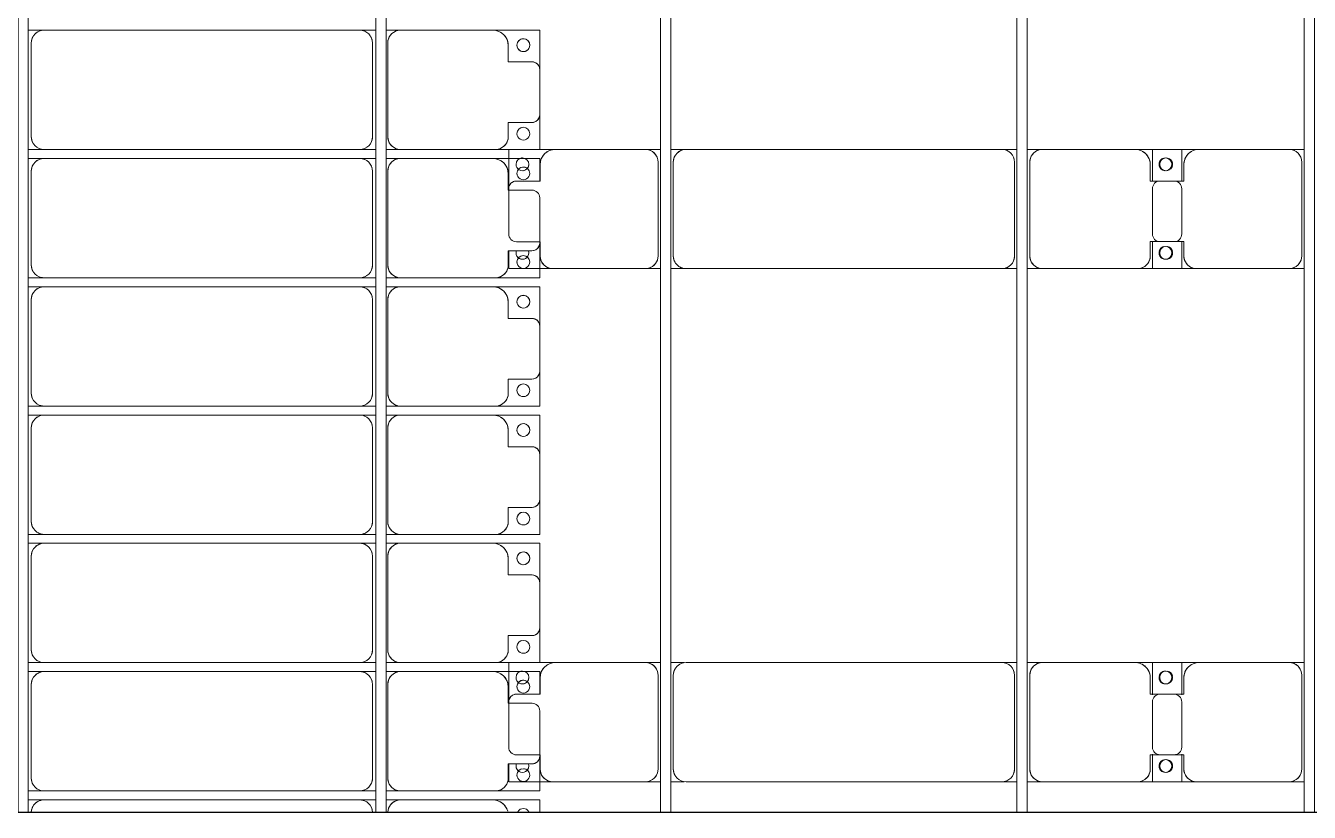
# Model space of a CAD drawing. Header units: millimetres. Extents: x -248177 to 167033, y 156986 to 268923.
# Drawn here: x -168828 to -163822, y 174400 to 177465 of the extents above; entities that cross this region are included whole.
import ezdxf

# ---------------------------------------------------------------- set-up
doc = ezdxf.new("R2010")
doc.units = ezdxf.units.MM
for name, color, linetype, lineweight in [('A-DETL-MBND', 5, 'Continuous', 9), ('A-GENM', 13, 'Continuous', 9), ('S-BEAM', 12, 'Continuous', 9)]:
    doc.layers.add(name, color=color, linetype=linetype, lineweight=lineweight)

# ---------------------------------------------------------------- blocks, each defined once
blk = doc.blocks.new('Dải phao đi lại kèm đỡ invester - DẢI PHAO ĐI LẠI-18009-BỐ TRÍ KHUNG KẾT CẤU BÈ PIN 02')
at = {"layer": 'A-DETL-MBND', "color": 8}
for p, q in [((56758.4, 1312.2), (56911.8, 1312.2)), ((56758.4, 1129.7), (56758.4, 1312.2)), ((56758.4, 1312.2), (56758.4, 1129.7)), ((56911.8, 1312.2), (56758.4, 1312.2)), ((57088.2, 1312.2), (56911.8, 1312.2)), ((57088.2, 1312.2), (57223.4, 1312.2)), ((57223.4, 1312.2), (57088.2, 1312.2)), ((57223.4, 1312.2), (57223.4, 1139.7)), ((57223.4, 1225), (57223.4, 1312.2)), ((57258.4, 1312.2), (57346.8, 1312.2)), ((57258.4, 1129.7), (57258.4, 1312.2)), ((57258.4, 1303), (57258.4, 1270.2)), ((57588.2, 1312.2), (57411.8, 1312.2)), ((57588.2, 1312.2), (57723.4, 1312.2)), ((57723.4, 1312.2), (57686.7, 1312.2)), ((57723.4, 1312.2), (57723.4, 1139.7)), ((57723.4, 1139.7), (57723.4, 1312.2)), ((57758.4, 1312.2), (57911.8, 1312.2)), ((57758.4, 1129.7), (57758.4, 1312.2)), ((57758.4, 1312.2), (57758.4, 1129.7)), ((57911.8, 1312.2), (57758.4, 1312.2)), ((58088.2, 1312.2), (57911.8, 1312.2)), ((58088.2, 1312.2), (58223.4, 1312.2)), ((58223.4, 1312.2), (58088.2, 1312.2)), ((58223.4, 1312.2), (58223.4, 1139.7)), ((58223.4, 1139.7), (58223.4, 1312.2)), ((58258.4, 1312.2), (58411.8, 1312.2)), ((58258.4, 1129.7), (58258.4, 1312.2)), ((58258.4, 1312.2), (58258.4, 1129.7)), ((58411.8, 1312.2), (58258.4, 1312.2)), ((58588.2, 1312.2), (58411.8, 1312.2)), ((58588.2, 1312.2), (58723.4, 1312.2)), ((58723.4, 1312.2), (58588.2, 1312.2)), ((58723.4, 1312.2), (58723.4, 1139.7)), ((58723.4, 1139.7), (58723.4, 1312.2)), ((58758.4, 1312.2), (58911.8, 1312.2)), ((58758.4, 1129.7), (58758.4, 1312.2)), ((58758.4, 1312.2), (58758.4, 1129.7)), ((58911.8, 1312.2), (58758.4, 1312.2)), ((59088.2, 1312.2), (58911.8, 1312.2)), ((59088.2, 1312.2), (59223.4, 1312.2)), ((59223.4, 1312.2), (59088.2, 1312.2)), ((59223.4, 1312.2), (59223.4, 1139.7)), ((59223.4, 1225), (59223.4, 1312.2)), ((59258.4, 1312.2), (59346.8, 1312.2)), ((59258.4, 1129.7), (59258.4, 1312.2)), ((59258.4, 1303), (59258.4, 1270.2)), ((59588.2, 1312.2), (59411.8, 1312.2)), ((59588.2, 1312.2), (59723.4, 1312.2)), ((59723.4, 1312.2), (59686.7, 1312.2)), ((59723.4, 1312.2), (59723.4, 1139.7)), ((59723.4, 1139.7), (59723.4, 1312.2)), ((59758.4, 1312.2), (59806.3, 1312.2)), ((59758.4, 1129.7), (59758.4, 1312.2)), ((59758.4, 1312.2), (59758.4, 1129.7)), ((59806.3, 1312.2), (59758.4, 1312.2)), ((56881.8, 1282.2), (56881.8, 1189.7)), ((57118.2, 1189.7), (57118.2, 1282.2)), ((57258.4, 1261.3), (57258.4, 1208.6)), ((57381.8, 1282.2), (57381.8, 1189.7)), ((57618.2, 1189.7), (57618.2, 1282.2)), ((57881.8, 1282.2), (57881.8, 1189.7)), ((58118.2, 1189.7), (58118.2, 1282.2)), ((58381.8, 1282.2), (58381.8, 1189.7)), ((58618.2, 1189.7), (58618.2, 1282.2)), ((58881.8, 1282.2), (58881.8, 1189.7)), ((59118.2, 1189.7), (59118.2, 1282.2)), ((59258.4, 1261.3), (59258.4, 1208.6)), ((59381.8, 1282.2), (59381.8, 1189.7)), ((59618.2, 1189.7), (59618.2, 1282.2)), ((56881.8, 1189.7), (56818.4, 1189.7)), ((57173.4, 1189.7), (57118.2, 1189.7)), ((57223.4, 1139.7), (57223.4, 1192.1)), ((57258.4, 1193.7), (57258.4, 1129.7)), ((57381.8, 1189.7), (57318.4, 1189.7)), ((57673.4, 1189.7), (57618.2, 1189.7)), ((57881.8, 1189.7), (57818.4, 1189.7)), ((58173.4, 1189.7), (58118.2, 1189.7)), ((58381.8, 1189.7), (58318.4, 1189.7)), ((58673.4, 1189.7), (58618.2, 1189.7)), ((58881.8, 1189.7), (58818.4, 1189.7)), ((59173.4, 1189.7), (59118.2, 1189.7)), ((59223.4, 1139.7), (59223.4, 1192.1)), ((59258.4, 1193.7), (59258.4, 1129.7)), ((59381.8, 1189.7), (59318.4, 1189.7)), ((59673.4, 1189.7), (59618.2, 1189.7)), ((56758.4, 1129.7), (56758.4, 769.7)), ((57223.4, 769.7), (57223.4, 1139.7)), ((57258.4, 1129.7), (57258.4, 769.7)), ((57723.4, 769.7), (57723.4, 1139.7)), ((57758.4, 1129.7), (57758.4, 769.7)), ((58223.4, 769.7), (58223.4, 1139.7)), ((58258.4, 1129.7), (58258.4, 769.7)), ((58723.4, 769.7), (58723.4, 1139.7)), ((58758.4, 1129.7), (58758.4, 769.7)), ((59223.4, 769.7), (59223.4, 1139.7)), ((59258.4, 1129.7), (59258.4, 769.7)), ((59723.4, 769.7), (59723.4, 1139.7)), ((59758.4, 1129.7), (59758.4, 769.7)), ((56758.4, 713.2), (56758.4, 769.7)), ((56758.4, 713.2), (56758.4, 769.7)), ((57223.4, 769.7), (57223.4, 713.2)), ((57223.4, 769.7), (57223.4, 713.2)), ((57258.4, 713.2), (57258.4, 769.7)), ((57258.4, 713.2), (57258.4, 769.7)), ((57723.4, 769.7), (57723.4, 713.2)), ((57723.4, 769.7), (57723.4, 713.2)), ((57758.4, 713.2), (57758.4, 769.7)), ((57758.4, 713.2), (57758.4, 769.7)), ((58223.4, 769.7), (58223.4, 713.2)), ((58223.4, 769.7), (58223.4, 713.2)), ((58258.4, 713.2), (58258.4, 769.7)), ((58258.4, 713.2), (58258.4, 769.7)), ((58723.4, 769.7), (58723.4, 713.2)), ((58723.4, 769.7), (58723.4, 713.2)), ((58758.4, 713.2), (58758.4, 769.7)), ((58758.4, 713.2), (58758.4, 769.7)), ((59223.4, 769.7), (59223.4, 713.2)), ((59223.4, 769.7), (59223.4, 713.2)), ((59258.4, 713.2), (59258.4, 769.7)), ((59258.4, 713.2), (59258.4, 769.7)), ((59723.4, 769.7), (59723.4, 713.2)), ((59723.4, 769.7), (59723.4, 713.2)), ((59758.4, 713.2), (59758.4, 769.7)), ((59758.4, 713.2), (59758.4, 769.7)), ((56808.4, 719.7), (57173.4, 719.7)), ((57308.4, 719.7), (57673.4, 719.7)), ((57808.4, 719.7), (58173.4, 719.7)), ((58308.4, 719.7), (58673.4, 719.7)), ((58808.4, 719.7), (59173.4, 719.7)), ((59308.4, 719.7), (59673.4, 719.7)), ((56758.4, 610.3), (56758.4, 673.2)), ((56758.4, 610.3), (56758.4, 673.2)), ((57173.4, 660.3), (56808.4, 660.3)), ((57223.4, 673.2), (57223.4, 610.3)), ((57223.4, 673.2), (57223.4, 610.3)), ((57258.4, 610.3), (57258.4, 673.2)), ((57258.4, 610.3), (57258.4, 673.2)), ((57673.4, 660.3), (57308.4, 660.3)), ((57723.4, 673.2), (57723.4, 610.3)), ((57723.4, 673.2), (57723.4, 610.3)), ((57758.4, 610.3), (57758.4, 673.2)), ((57758.4, 610.3), (57758.4, 673.2)), ((58173.4, 660.3), (57808.4, 660.3)), ((58223.4, 673.2), (58223.4, 610.3)), ((58223.4, 673.2), (58223.4, 610.3)), ((58258.4, 610.3), (58258.4, 673.2)), ((58258.4, 610.3), (58258.4, 673.2)), ((58673.4, 660.3), (58308.4, 660.3)), ((58723.4, 673.2), (58723.4, 610.3)), ((58723.4, 673.2), (58723.4, 610.3)), ((58758.4, 610.3), (58758.4, 673.2)), ((58758.4, 610.3), (58758.4, 673.2)), ((59173.4, 660.3), (58808.4, 660.3)), ((59223.4, 673.2), (59223.4, 610.3)), ((59223.4, 673.2), (59223.4, 610.3)), ((59258.4, 610.3), (59258.4, 673.2)), ((59258.4, 610.3), (59258.4, 673.2)), ((59673.4, 660.3), (59308.4, 660.3)), ((59723.4, 673.2), (59723.4, 610.3)), ((59723.4, 673.2), (59723.4, 610.3)), ((59758.4, 610.3), (59758.4, 673.2)), ((59758.4, 610.3), (59758.4, 673.2)), ((56758.4, 610.3), (56758.4, -620.3)), ((57223.4, -620.3), (57223.4, 610.3)), ((57258.4, 610.3), (57258.4, -620.3)), ((57723.4, -620.3), (57723.4, 610.3)), ((57758.4, 610.3), (57758.4, -620.3)), ((58223.4, -620.3), (58223.4, 610.3)), ((58258.4, 610.3), (58258.4, -620.3)), ((58723.4, -620.3), (58723.4, 610.3)), ((58758.4, 610.3), (58758.4, -620.3)), ((59223.4, -620.3), (59223.4, 610.3)), ((59258.4, 610.3), (59258.4, -620.3)), ((59723.4, -620.3), (59723.4, 610.3)), ((59758.4, 610.3), (59758.4, -620.3)), ((56758.4, -681.8), (56758.4, -620.3)), ((56758.4, -681.8), (56758.4, -620.3)), ((57223.4, -620.3), (57223.4, -681.8)), ((57223.4, -620.3), (57223.4, -681.8)), ((57258.4, -681.8), (57258.4, -620.3)), ((57258.4, -681.8), (57258.4, -620.3)), ((57723.4, -620.3), (57723.4, -681.8)), ((57723.4, -620.3), (57723.4, -681.8)), ((57758.4, -681.8), (57758.4, -620.3)), ((57758.4, -681.8), (57758.4, -620.3)), ((58223.4, -620.3), (58223.4, -681.8)), ((58223.4, -620.3), (58223.4, -681.8)), ((58258.4, -681.8), (58258.4, -620.3)), ((58258.4, -681.8), (58258.4, -620.3)), ((58723.4, -620.3), (58723.4, -681.8)), ((58723.4, -620.3), (58723.4, -681.8)), ((58758.4, -681.8), (58758.4, -620.3)), ((58758.4, -681.8), (58758.4, -620.3)), ((59223.4, -620.3), (59223.4, -681.8)), ((59223.4, -620.3), (59223.4, -681.8)), ((59258.4, -681.8), (59258.4, -620.3)), ((59258.4, -681.8), (59258.4, -620.3)), ((59723.4, -620.3), (59723.4, -681.8)), ((59723.4, -620.3), (59723.4, -681.8)), ((59758.4, -681.8), (59758.4, -620.3)), ((59758.4, -681.8), (59758.4, -620.3)), ((56808.4, -670.3), (57173.4, -670.3)), ((57308.4, -670.3), (57673.4, -670.3)), ((57808.4, -670.3), (58173.4, -670.3)), ((58308.4, -670.3), (58673.4, -670.3)), ((58808.4, -670.3), (59173.4, -670.3)), ((59308.4, -670.3), (59673.4, -670.3))]:
    blk.add_line(p, q, dxfattribs=at)
for centre, radius, start, end in [((56911.8, 1282.2), 30, 90, 180), ((56911.8, 1282.2), 30, 105, 165), ((56911.8, 1282.2), 30, 135, 165), ((56911.8, 1282.2), 30, 135, 165), ((57088.2, 1282.2), 30, 360, 90), ((57088.2, 1282.2), 30, 60, 75), ((57088.2, 1282.2), 30, 15, 75), ((57088.2, 1282.2), 30, 60, 75), ((57411.8, 1282.2), 30, 90, 180), ((57588.2, 1282.2), 30, 360, 90), ((57588.2, 1282.2), 30, 15, 75), ((57911.8, 1282.2), 30, 90, 180), ((57911.8, 1282.2), 30, 105, 165), ((57911.8, 1282.2), 30, 135, 165), ((57911.8, 1282.2), 30, 135, 165), ((58088.2, 1282.2), 30, 360, 90), ((58088.2, 1282.2), 30, 60, 75), ((58088.2, 1282.2), 30, 15, 75), ((58088.2, 1282.2), 30, 60, 75), ((58411.8, 1282.2), 30, 90, 180), ((58411.8, 1282.2), 30, 105, 165), ((58411.8, 1282.2), 30, 135, 165), ((58411.8, 1282.2), 30, 135, 165), ((58588.2, 1282.2), 30, 0, 90), ((58588.2, 1282.2), 30, 60, 75), ((58588.2, 1282.2), 30, 15, 75), ((58588.2, 1282.2), 30, 60, 75), ((58911.8, 1282.2), 30, 90, 180), ((58911.8, 1282.2), 30, 105, 165), ((58911.8, 1282.2), 30, 135, 165), ((58911.8, 1282.2), 30, 135, 165), ((59088.2, 1282.2), 30, 360, 90), ((59088.2, 1282.2), 30, 60, 75), ((59088.2, 1282.2), 30, 15, 75), ((59088.2, 1282.2), 30, 60, 75), ((59411.8, 1282.2), 30, 90, 180), ((59588.2, 1282.2), 30, 360, 90), ((59588.2, 1282.2), 30, 15, 75), ((56816.8, 1248.6), 25, 90, 270), ((56816.8, 1248.6), 25, 90, 255), ((56816.8, 1248.6), 25, 270, 90), ((56816.8, 1248.6), 25, 300, 90), ((57088.2, 1282.2), 30, 15, 30), ((57088.2, 1282.2), 30, 15, 30), ((57161.8, 1248.6), 25, 90, 270), ((57161.8, 1248.6), 25, 90, 180), ((57161.8, 1248.6), 25, 270, 90), ((57161.8, 1248.6), 25, 270, 90), ((57316.8, 1248.6), 25, 90, 270), ((57316.8, 1248.6), 25, 149.5108, 255), ((57316.8, 1248.6), 25, 270, 90), ((57661.8, 1248.6), 25, 90, 270), ((57661.8, 1248.6), 25, 135, 180), ((57661.8, 1248.6), 25, 270, 90), ((57816.8, 1248.6), 25, 90, 270), ((57816.8, 1248.6), 25, 90, 255), ((57816.8, 1248.6), 25, 270, 90), ((57816.8, 1248.6), 25, 300, 90), ((58088.2, 1282.2), 30, 15, 30), ((58088.2, 1282.2), 30, 15, 30), ((58161.8, 1248.6), 25, 90, 270), ((58161.8, 1248.6), 25, 90, 180), ((58161.8, 1248.6), 25, 270, 90), ((58161.8, 1248.6), 25, 270, 90), ((58316.8, 1248.6), 25, 90, 270), ((58316.8, 1248.6), 25, 90, 255), ((58316.8, 1248.6), 25, 270, 90), ((58316.8, 1248.6), 25, 300, 90), ((58588.2, 1282.2), 30, 15, 30), ((58588.2, 1282.2), 30, 15, 30), ((58661.8, 1248.6), 25, 90, 270), ((58661.8, 1248.6), 25, 90, 180), ((58661.8, 1248.6), 25, 270, 90), ((58661.8, 1248.6), 25, 270, 90), ((58816.8, 1248.6), 25, 90, 270), ((58816.8, 1248.6), 25, 90, 255), ((58816.8, 1248.6), 25, 270, 90), ((58816.8, 1248.6), 25, 300, 90), ((59088.2, 1282.2), 30, 15, 30), ((59088.2, 1282.2), 30, 15, 30), ((59161.8, 1248.6), 25, 90, 270), ((59161.8, 1248.6), 25, 90, 180), ((59161.8, 1248.6), 25, 270, 90), ((59161.8, 1248.6), 25, 270, 90), ((59316.8, 1248.6), 25, 90, 270), ((59316.8, 1248.6), 25, 149.5875, 255), ((59316.8, 1248.6), 25, 270, 90), ((59661.8, 1248.6), 25, 90, 270), ((59661.8, 1248.6), 25, 135, 180), ((59661.8, 1248.6), 25, 270, 90), ((59816.8, 1248.6), 25, 120, 240), ((59816.8, 1248.6), 25, 120, 240), ((56816.8, 1248.6), 25, 270, 285), ((57161.8, 1248.6), 25, 195, 255), ((57316.8, 1248.6), 25, 270, 285), ((57316.8, 1248.6), 25, 300, 315), ((57661.8, 1248.6), 25, 195, 255), ((57661.8, 1248.6), 25, 270, 285), ((57816.8, 1248.6), 25, 270, 285), ((58161.8, 1248.6), 25, 195, 255), ((58316.8, 1248.6), 25, 270, 285), ((58661.8, 1248.6), 25, 195, 255), ((58816.8, 1248.6), 25, 270, 285), ((59161.8, 1248.6), 25, 195, 255), ((59316.8, 1248.6), 25, 270, 285), ((59316.8, 1248.6), 25, 300, 315), ((59661.8, 1248.6), 25, 195, 255), ((59661.8, 1248.6), 25, 270, 285), ((56818.4, 1129.7), 60, 90, 180), ((56818.4, 1129.7), 60, 90, 150), ((57173.4, 1139.7), 50, 0, 90), ((57173.4, 1139.7), 50, 15, 90), ((57318.4, 1129.7), 60, 90, 180), ((57318.4, 1129.7), 60, 90, 150), ((57673.4, 1139.7), 50, 360, 90), ((57673.4, 1139.7), 50, 15, 90), ((57818.4, 1129.7), 60, 90, 180), ((57818.4, 1129.7), 60, 90, 150), ((58173.4, 1139.7), 50, 0, 90), ((58173.4, 1139.7), 50, 15, 90), ((58318.4, 1129.7), 60, 90, 180), ((58318.4, 1129.7), 60, 90, 150), ((58673.4, 1139.7), 50, 0, 90), ((58673.4, 1139.7), 50, 15, 90), ((58818.4, 1129.7), 60, 90, 180), ((58818.4, 1129.7), 60, 90, 150), ((59173.4, 1139.7), 50, 0, 90), ((59173.4, 1139.7), 50, 15, 90), ((59318.4, 1129.7), 60, 90, 180), ((59318.4, 1129.7), 60, 90, 150), ((59673.4, 1139.7), 50, 0, 90), ((59673.4, 1139.7), 50, 15, 90), ((59818.4, 1129.7), 60, 105, 180), ((59818.4, 1129.7), 60, 105, 150), ((56808.4, 769.7), 50, 180, 270), ((56808.4, 769.7), 50, 195, 270), ((57173.4, 769.7), 50, 270, 360), ((57173.4, 769.7), 50, 270, 345), ((57308.4, 769.7), 50, 180, 270), ((57308.4, 769.7), 50, 195, 270), ((57673.4, 769.7), 50, 270, 360), ((57673.4, 769.7), 50, 270, 345), ((57808.4, 769.7), 50, 180, 270), ((57808.4, 769.7), 50, 195, 270), ((58173.4, 769.7), 50, 270, 360), ((58173.4, 769.7), 50, 270, 345), ((58308.4, 769.7), 50, 180, 270), ((58308.4, 769.7), 50, 195, 270), ((58673.4, 769.7), 50, 270, 0), ((58673.4, 769.7), 50, 270, 345), ((58808.4, 769.7), 50, 180, 270), ((58808.4, 769.7), 50, 195, 270), ((59173.4, 769.7), 50, 270, 0), ((59173.4, 769.7), 50, 270, 345), ((59308.4, 769.7), 50, 180, 270), ((59308.4, 769.7), 50, 195, 270), ((59673.4, 769.7), 50, 270, 360), ((59673.4, 769.7), 50, 270, 345), ((59808.4, 769.7), 50, 180, 267.5095), ((59808.4, 769.7), 50, 195, 267.5095), ((56808.4, 610.3), 50, 90, 180), ((56808.4, 610.3), 50, 105, 120), ((57173.4, 610.3), 50, 360, 90), ((57173.4, 610.3), 50, 60, 90), ((57308.4, 610.3), 50, 90, 180), ((57308.4, 610.3), 50, 105, 120), ((57673.4, 610.3), 50, 360, 90), ((57673.4, 610.3), 50, 60, 90), ((57808.4, 610.3), 50, 90, 180), ((57808.4, 610.3), 50, 105, 120), ((58173.4, 610.3), 50, 360, 90), ((58173.4, 610.3), 50, 60, 90), ((58308.4, 610.3), 50, 90, 180), ((58308.4, 610.3), 50, 105, 120), ((58673.4, 610.3), 50, 360, 90), ((58673.4, 610.3), 50, 60, 90), ((58808.4, 610.3), 50, 90, 180), ((58808.4, 610.3), 50, 105, 120), ((59173.4, 610.3), 50, 360, 90), ((59173.4, 610.3), 50, 60, 90), ((59308.4, 610.3), 50, 90, 180), ((59308.4, 610.3), 50, 105, 120), ((59673.4, 610.3), 50, 0, 90), ((59673.4, 610.3), 50, 60, 90), ((59808.4, 610.3), 50, 92.4905, 180), ((59808.4, 610.3), 50, 105, 120), ((56808.4, 610.3), 50, 150, 180), ((57173.4, 610.3), 50, 15, 30), ((57308.4, 610.3), 50, 150, 180), ((57673.4, 610.3), 50, 15, 30), ((57808.4, 610.3), 50, 150, 180), ((58173.4, 610.3), 50, 15, 30), ((58308.4, 610.3), 50, 150, 180), ((58673.4, 610.3), 50, 15, 30), ((58808.4, 610.3), 50, 150, 180), ((59173.4, 610.3), 50, 15, 30), ((59308.4, 610.3), 50, 150, 180), ((59673.4, 610.3), 50, 15, 30), ((59808.4, 610.3), 50, 150, 180), ((56808.4, -620.3), 50, 180, 270), ((56808.4, -620.3), 50, 195, 225), ((57173.4, -620.3), 50, 270, 0), ((57173.4, -620.3), 50, 330, 0), ((57308.4, -620.3), 50, 180, 270), ((57308.4, -620.3), 50, 195, 225), ((57673.4, -620.3), 50, 270, 0), ((57673.4, -620.3), 50, 330, 0), ((57808.4, -620.3), 50, 180, 270), ((57808.4, -620.3), 50, 195, 225), ((58173.4, -620.3), 50, 270, 0), ((58173.4, -620.3), 50, 330, 0), ((58308.4, -620.3), 50, 180, 270), ((58308.4, -620.3), 50, 195, 225), ((58673.4, -620.3), 50, 270, 0), ((58673.4, -620.3), 50, 330, 0), ((58808.4, -620.3), 50, 180, 270), ((58808.4, -620.3), 50, 195, 225), ((59173.4, -620.3), 50, 270, 0), ((59173.4, -620.3), 50, 330, 0), ((59308.4, -620.3), 50, 180, 270), ((59308.4, -620.3), 50, 195, 225), ((59673.4, -620.3), 50, 270, 0), ((59673.4, -620.3), 50, 330, 0), ((59808.4, -620.3), 50, 180, 267.5095), ((59808.4, -620.3), 50, 195, 225), ((56808.4, -620.3), 50, 240, 270), ((57173.4, -620.3), 50, 270, 300), ((57308.4, -620.3), 50, 240, 270), ((57673.4, -620.3), 50, 270, 300), ((57808.4, -620.3), 50, 240, 270), ((58173.4, -620.3), 50, 270, 300), ((58308.4, -620.3), 50, 240, 270), ((58673.4, -620.3), 50, 270, 300), ((58808.4, -620.3), 50, 240, 270), ((59173.4, -620.3), 50, 270, 300), ((59308.4, -620.3), 50, 240, 270), ((59673.4, -620.3), 50, 270, 300), ((59808.4, -620.3), 50, 240, 267.5095)]:
    blk.add_arc(centre, radius, start, end, dxfattribs=at)
blk = doc.blocks.new('Dầm C52 - Dầm C52-24593-BỐ TRÍ KHUNG KẾT CẤU BÈ PIN 02')
at = {"layer": 'S-BEAM', "color": 1}
for p, q in [((-38198.2, 20), (-32238.2, 20)), ((-32238.2, -20), (-38198.2, -20))]:
    blk.add_line(p, q, dxfattribs=at)
blk = doc.blocks.new('Dai phao do pin - DẢI PHAO ĐỠ PIN-V139-BỐ TRÍ KHUNG KẾT CẤU BÈ PIN 02')
at = {"layer": 'A-DETL-MBND', "color": 8}
for p, q in [((-1312.2, 241.6), (-1129.7, 241.6)), ((-1312.2, 88.2), (-1312.2, 241.6)), ((-1312.2, 241.6), (-1312.2, 204.7)), ((-1230, 241.6), (-1312.2, 241.6)), ((-1129.7, 241.6), (-1192.1, 241.6)), ((-779.7, 241.6), (-1129.7, 241.6)), ((-779.7, 241.6), (-720.3, 241.6)), ((-779.7, 241.6), (-720.3, 241.6)), ((-680.3, 241.6), (-627.7, 241.6)), ((-680.3, 241.6), (-627.7, 241.6)), ((610.3, 241.6), (-620.3, 241.6)), ((610.3, 241.6), (669.7, 241.6)), ((610.3, 241.6), (669.7, 241.6)), ((709.7, 241.6), (769.7, 241.6)), ((709.7, 241.6), (769.7, 241.6)), ((1129.7, 241.6), (769.7, 241.6)), ((1129.7, 241.6), (1312.2, 241.6)), ((1312.2, 241.6), (1129.7, 241.6)), ((1197.8, 241.6), (1380.3, 241.6)), ((1197.8, 116.2), (1197.8, 241.6)), ((1380.3, 241.6), (1197.8, 241.6)), ((1312.2, 241.6), (1312.2, 116.2)), ((1730.3, 241.6), (1380.3, 241.6)), ((1730.3, 241.6), (1789.7, 241.6)), ((1730.3, 241.6), (1789.7, 241.6)), ((-1189.7, 181.6), (-1189.7, 118.2)), ((-729.7, -173.4), (-729.7, 191.6)), ((-670.3, 191.6), (-670.3, -173.4)), ((660.3, -173.4), (660.3, 191.6)), ((719.7, 191.6), (719.7, -173.4)), ((1189.7, 118.2), (1189.7, 181.6)), ((1320.3, 181.6), (1320.3, 118.2)), ((1780.3, -173.4), (1780.3, 191.6)), ((-1189.7, 118.2), (-1282.2, 118.2)), ((1282.2, 118.2), (1189.7, 118.2)), ((1320.3, 118.2), (1227.8, 118.2)), ((-1312.2, 88.2), (-1312.2, -88.2)), ((1197.8, 88.2), (1197.8, -88.2)), ((1312.2, -88.2), (1312.2, 88.2)), ((-1282.2, -118.2), (-1189.7, -118.2)), ((-1189.7, -118.2), (-1189.7, -173.4)), ((1189.7, -173.4), (1189.7, -118.2)), ((1189.7, -118.2), (1282.2, -118.2)), ((1197.8, -223.4), (1197.8, -116.2)), ((1227.8, -118.2), (1320.3, -118.2)), ((1312.2, -116.2), (1312.2, -223.4)), ((1320.3, -118.2), (1320.3, -173.4)), ((-1312.2, -223.4), (-1312.2, -153.2)), ((-1139.7, -223.4), (-1312.2, -223.4)), ((-1294.1, -223.4), (-1271, -223.4)), ((-1252.8, -223.4), (-1213.5, -223.4)), ((-1194.1, -223.4), (-1139.7, -223.4)), ((-1139.7, -223.4), (-779.7, -223.4)), ((-720.3, -223.4), (-779.7, -223.4)), ((-720.3, -223.4), (-779.7, -223.4)), ((-627.7, -223.4), (-680.3, -223.4)), ((-627.7, -223.4), (-680.3, -223.4)), ((-620.3, -223.4), (610.3, -223.4)), ((669.7, -223.4), (610.3, -223.4)), ((669.7, -223.4), (610.3, -223.4)), ((769.7, -223.4), (709.7, -223.4)), ((769.7, -223.4), (709.7, -223.4)), ((769.7, -223.4), (1139.7, -223.4)), ((1312.2, -223.4), (1139.7, -223.4)), ((1139.7, -223.4), (1312.2, -223.4)), ((1370.3, -223.4), (1197.8, -223.4)), ((1197.8, -223.4), (1370.3, -223.4)), ((1370.3, -223.4), (1730.3, -223.4)), ((1789.7, -223.4), (1730.3, -223.4)), ((1789.7, -223.4), (1730.3, -223.4))]:
    blk.add_line(p, q, dxfattribs=at)
for centre, radius, start, end in [((-1258.6, 183.2), 25, 0, 180), ((-1258.6, 183.2), 25, 90, 120), ((-1129.7, 181.6), 60, 90, 180), ((-1129.7, 181.6), 60, 120, 180), ((-779.7, 191.6), 50, 360, 90), ((-779.7, 191.6), 50, 360, 75), ((-620.3, 191.6), 50, 90, 180), ((-620.3, 191.6), 50, 150, 180), ((-620.3, 191.6), 50, 105, 135), ((610.3, 191.6), 50, 360, 90), ((610.3, 191.6), 50, 60, 90), ((610.3, 191.6), 50, 15, 30), ((769.7, 191.6), 50, 90, 180), ((769.7, 191.6), 50, 105, 180), ((1129.7, 181.6), 60, 360, 90), ((1129.7, 181.6), 60, 360, 60), ((1248.6, 183.2), 25, 360, 180), ((1248.6, 183.2), 25, 360, 165), ((1251.4, 183.2), 25, 0, 180), ((1251.4, 183.2), 25, 90, 180), ((1251.4, 183.2), 25, 15, 75), ((1380.3, 181.6), 60, 90, 180), ((1380.3, 181.6), 60, 120, 180), ((1730.3, 191.6), 50, 360, 90), ((1730.3, 191.6), 50, 360, 75), ((-1258.6, 183.2), 25, 180, 0), ((-1258.6, 183.2), 25, 210, 300), ((-1258.6, 183.2), 25, 330, 360), ((1248.6, 183.2), 25, 180, 0), ((1251.4, 183.2), 25, 180, 360), ((1251.4, 183.2), 25, 180, 300), ((1248.6, 183.2), 25, 210, 360), ((1251.4, 183.2), 25, 330, 345), ((-1282.2, 88.2), 30, 90, 180), ((-1282.2, 88.2), 30, 105, 165), ((1227.8, 88.2), 30, 90, 180), ((1282.2, 88.2), 30, 360, 90), ((-1282.2, -88.2), 30, 180, 270), ((1227.8, -88.2), 30, 180, 270), ((1282.2, -88.2), 30, 270, 360), ((1248.6, -161.8), 25, 0, 180), ((1248.6, -161.8), 25, 105, 165), ((1251.4, -161.8), 25, 0, 180), ((1251.4, -161.8), 25, 105, 180), ((1248.6, -161.8), 25, 360, 75), ((1251.4, -161.8), 25, 15, 75), ((-1258.6, -161.8), 25, 165, 180), ((-1258.6, -161.8), 25, 180, 0), ((-1258.6, -161.8), 25, 195, 270), ((-1258.6, -161.8), 25, 285, 0), ((-1258.6, -161.8), 25, 0, 15), ((-1139.7, -173.4), 50, 180, 270), ((-1139.7, -173.4), 50, 180, 255), ((-779.7, -173.4), 50, 270, 360), ((-779.7, -173.4), 50, 285, 360), ((-620.3, -173.4), 50, 180, 270), ((-620.3, -173.4), 50, 180, 210), ((610.3, -173.4), 50, 270, 360), ((610.3, -173.4), 50, 330, 360), ((769.7, -173.4), 50, 180, 270), ((769.7, -173.4), 50, 180, 255), ((1139.7, -173.4), 50, 270, 360), ((1139.7, -173.4), 50, 285, 360), ((1248.6, -161.8), 25, 180, 0), ((1248.6, -161.8), 25, 195, 360), ((1251.4, -161.8), 25, 180, 0), ((1251.4, -161.8), 25, 180, 270), ((1251.4, -161.8), 25, 285, 345), ((1370.3, -173.4), 50, 180, 270), ((1370.3, -173.4), 50, 180, 255), ((1730.3, -173.4), 50, 270, 360), ((1730.3, -173.4), 50, 285, 360), ((-620.3, -173.4), 50, 240, 255), ((610.3, -173.4), 50, 285, 300)]:
    blk.add_arc(centre, radius, start, end, dxfattribs=at)
blk = doc.blocks.new('Dai phao do pin - DẢI PHAO ĐỠ PIN-V140-BỐ TRÍ KHUNG KẾT CẤU BÈ PIN 02')
at = {"layer": 'A-DETL-MBND', "color": 8}
for p, q in [((-1312.2, 241.6), (-1129.7, 241.6)), ((-1312.2, 88.2), (-1312.2, 241.6)), ((-1312.2, 241.6), (-1312.2, 204.7)), ((-1230, 241.6), (-1312.2, 241.6)), ((-1129.7, 241.6), (-1192.1, 241.6)), ((-779.7, 241.6), (-1129.7, 241.6)), ((-779.7, 241.6), (-720.3, 241.6)), ((-779.7, 241.6), (-720.3, 241.6)), ((-680.3, 241.6), (-627.7, 241.6)), ((-680.3, 241.6), (-627.7, 241.6)), ((610.3, 241.6), (-620.3, 241.6)), ((610.3, 241.6), (669.7, 241.6)), ((610.3, 241.6), (669.7, 241.6)), ((709.7, 241.6), (769.7, 241.6)), ((709.7, 241.6), (769.7, 241.6)), ((1129.7, 241.6), (769.7, 241.6)), ((1129.7, 241.6), (1312.2, 241.6)), ((1312.2, 241.6), (1129.7, 241.6)), ((1197.8, 241.6), (1380.3, 241.6)), ((1197.8, 116.2), (1197.8, 241.6)), ((1380.3, 241.6), (1197.8, 241.6)), ((1312.2, 241.6), (1312.2, 116.2)), ((1730.3, 241.6), (1380.3, 241.6)), ((1730.3, 241.6), (1789.7, 241.6)), ((1730.3, 241.6), (1789.7, 241.6)), ((-1189.7, 181.6), (-1189.7, 118.2)), ((-729.7, -173.4), (-729.7, 191.6)), ((-670.3, 191.6), (-670.3, -173.4)), ((660.3, -173.4), (660.3, 191.6)), ((719.7, 191.6), (719.7, -173.4)), ((1189.7, 118.2), (1189.7, 181.6)), ((1320.3, 181.6), (1320.3, 118.2)), ((1780.3, -173.4), (1780.3, 191.6)), ((-1189.7, 118.2), (-1282.2, 118.2)), ((1282.2, 118.2), (1189.7, 118.2)), ((1320.3, 118.2), (1227.8, 118.2)), ((-1312.2, 88.2), (-1312.2, -88.2)), ((1197.8, 88.2), (1197.8, -88.2)), ((1312.2, -88.2), (1312.2, 88.2)), ((-1282.2, -118.2), (-1189.7, -118.2)), ((-1189.7, -118.2), (-1189.7, -173.4)), ((1189.7, -173.4), (1189.7, -118.2)), ((1189.7, -118.2), (1282.2, -118.2)), ((1197.8, -223.4), (1197.8, -116.2)), ((1227.8, -118.2), (1320.3, -118.2)), ((1312.2, -116.2), (1312.2, -223.4)), ((1320.3, -118.2), (1320.3, -173.4)), ((-1312.2, -223.4), (-1312.2, -153.2)), ((-1139.7, -223.4), (-1312.2, -223.4)), ((-1294.1, -223.4), (-1271, -223.4)), ((-1252.8, -223.4), (-1213.5, -223.4)), ((-1194.1, -223.4), (-1139.7, -223.4)), ((-1139.7, -223.4), (-779.7, -223.4)), ((-720.3, -223.4), (-779.7, -223.4)), ((-720.3, -223.4), (-779.7, -223.4)), ((-627.7, -223.4), (-680.3, -223.4)), ((-627.7, -223.4), (-680.3, -223.4)), ((-620.3, -223.4), (610.3, -223.4)), ((669.7, -223.4), (610.3, -223.4)), ((669.7, -223.4), (610.3, -223.4)), ((769.7, -223.4), (709.7, -223.4)), ((769.7, -223.4), (709.7, -223.4)), ((769.7, -223.4), (1139.7, -223.4)), ((1312.2, -223.4), (1139.7, -223.4)), ((1139.7, -223.4), (1312.2, -223.4)), ((1370.3, -223.4), (1197.8, -223.4)), ((1197.8, -223.4), (1370.3, -223.4)), ((1370.3, -223.4), (1730.3, -223.4)), ((1789.7, -223.4), (1730.3, -223.4)), ((1789.7, -223.4), (1730.3, -223.4))]:
    blk.add_line(p, q, dxfattribs=at)
for centre, radius, start, end in [((-1258.6, 183.2), 25, 0, 180), ((-1258.6, 183.2), 25, 90, 120), ((-1129.7, 181.6), 60, 90, 180), ((-1129.7, 181.6), 60, 120, 180), ((-779.7, 191.6), 50, 360, 90), ((-779.7, 191.6), 50, 360, 75), ((-620.3, 191.6), 50, 90, 180), ((-620.3, 191.6), 50, 150, 180), ((-620.3, 191.6), 50, 105, 135), ((610.3, 191.6), 50, 360, 90), ((610.3, 191.6), 50, 60, 90), ((610.3, 191.6), 50, 15, 30), ((769.7, 191.6), 50, 90, 180), ((769.7, 191.6), 50, 105, 180), ((1129.7, 181.6), 60, 360, 90), ((1129.7, 181.6), 60, 360, 60), ((1248.6, 183.2), 25, 360, 180), ((1248.6, 183.2), 25, 360, 165), ((1251.4, 183.2), 25, 0, 180), ((1251.4, 183.2), 25, 90, 180), ((1251.4, 183.2), 25, 15, 75), ((1380.3, 181.6), 60, 90, 180), ((1380.3, 181.6), 60, 120, 180), ((1730.3, 191.6), 50, 360, 90), ((1730.3, 191.6), 50, 360, 75), ((-1258.6, 183.2), 25, 180, 0), ((-1258.6, 183.2), 25, 210, 300), ((-1258.6, 183.2), 25, 330, 360), ((1248.6, 183.2), 25, 180, 0), ((1251.4, 183.2), 25, 180, 360), ((1251.4, 183.2), 25, 180, 300), ((1248.6, 183.2), 25, 210, 360), ((1251.4, 183.2), 25, 330, 345), ((-1282.2, 88.2), 30, 90, 180), ((-1282.2, 88.2), 30, 105, 165), ((1227.8, 88.2), 30, 90, 180), ((1282.2, 88.2), 30, 360, 90), ((-1282.2, -88.2), 30, 180, 270), ((1227.8, -88.2), 30, 180, 270), ((1282.2, -88.2), 30, 270, 360), ((1248.6, -161.8), 25, 0, 180), ((1248.6, -161.8), 25, 105, 165), ((1251.4, -161.8), 25, 0, 180), ((1251.4, -161.8), 25, 105, 180), ((1248.6, -161.8), 25, 360, 75), ((1251.4, -161.8), 25, 15, 75), ((-1258.6, -161.8), 25, 165, 180), ((-1258.6, -161.8), 25, 180, 0), ((-1258.6, -161.8), 25, 195, 270), ((-1258.6, -161.8), 25, 285, 0), ((-1258.6, -161.8), 25, 0, 15), ((-1139.7, -173.4), 50, 180, 270), ((-1139.7, -173.4), 50, 180, 255), ((-779.7, -173.4), 50, 270, 360), ((-779.7, -173.4), 50, 285, 360), ((-620.3, -173.4), 50, 180, 270), ((-620.3, -173.4), 50, 180, 210), ((610.3, -173.4), 50, 270, 360), ((610.3, -173.4), 50, 330, 360), ((769.7, -173.4), 50, 180, 270), ((769.7, -173.4), 50, 180, 255), ((1139.7, -173.4), 50, 270, 360), ((1139.7, -173.4), 50, 285, 360), ((1248.6, -161.8), 25, 180, 0), ((1248.6, -161.8), 25, 195, 360), ((1251.4, -161.8), 25, 180, 0), ((1251.4, -161.8), 25, 180, 270), ((1251.4, -161.8), 25, 285, 345), ((1370.3, -173.4), 50, 180, 270), ((1370.3, -173.4), 50, 180, 255), ((1730.3, -173.4), 50, 270, 360), ((1730.3, -173.4), 50, 285, 360), ((-620.3, -173.4), 50, 240, 255), ((610.3, -173.4), 50, 285, 300)]:
    blk.add_arc(centre, radius, start, end, dxfattribs=at)
blk = doc.blocks.new('Dầm C52 - Hộp 40x60-25087-BỐ TRÍ KHUNG KẾT CẤU BÈ PIN 02')
at = {"layer": 'S-BEAM', "color": 3, "lineweight": 25}
blk.add_line((-75394.578163, 20), (75394.578163, 20), dxfattribs=at)
blk = doc.blocks.new('HOBANMONG_BEPIN 2_rvt-1-BỐ TRÍ KHUNG KẾT CẤU BÈ PIN 02')
at = {"layer": 'A-GENM', "lineweight": 9}
for name, p, rotation in [('Dải phao đi lại kèm đỡ invester - DẢI PHAO ĐI LẠI-18009-BỐ TRÍ KHUNG KẾT CẤU BÈ PIN 02', (-168136.4, 234206.3), 270.0007586098934), ('Dai phao do pin - DẢI PHAO ĐỠ PIN-V139-BỐ TRÍ KHUNG KẾT CẤU BÈ PIN 02', (-165632.1, 176741.8), 0.0007586094741477002), ('Dai phao do pin - DẢI PHAO ĐỠ PIN-V140-BỐ TRÍ KHUNG KẾT CẤU BÈ PIN 02', (-165632.1, 174741.8), 0.0007586094741477002)]:
    blk.add_blockref(name, p, dxfattribs=dict(at, rotation=rotation))
at = {"layer": 'S-BEAM', "lineweight": 9}
for name, p, rotation in [('Dầm C52 - Dầm C52-24593-BỐ TRÍ KHUNG KẾT CẤU BÈ PIN 02', (-168837.9, 212598.2), 90.00075860989138), ('Dầm C52 - Dầm C52-24593-BỐ TRÍ KHUNG KẾT CẤU BÈ PIN 02', (-167442.9, 212598.3), 90.00075860989138), ('Dầm C52 - Dầm C52-24593-BỐ TRÍ KHUNG KẾT CẤU BÈ PIN 02', (-166332.9, 212598.3), 90.00075860989138), ('Dầm C52 - Dầm C52-24593-BỐ TRÍ KHUNG KẾT CẤU BÈ PIN 02', (-164942.9, 212598.3), 90.00075860989138), ('Dầm C52 - Dầm C52-24593-BỐ TRÍ KHUNG KẾT CẤU BÈ PIN 02', (-163822.9, 212598.3), 90.00075860989138), ('Dầm C52 - Hộp 40x60-25087-BỐ TRÍ KHUNG KẾT CẤU BÈ PIN 02', (-131713.1, 174380.5), 0.0007586094741477002)]:
    blk.add_blockref(name, p, dxfattribs=dict(at, rotation=rotation))

msp = doc.modelspace()

# ---------------------------------------------------------------- block references
at = {"lineweight": 5}
msp.add_blockref('HOBANMONG_BEPIN 2_rvt-1-BỐ TRÍ KHUNG KẾT CẤU BÈ PIN 02', (0, 0), dxfattribs=at)

doc.saveas('drawing.dxf')
